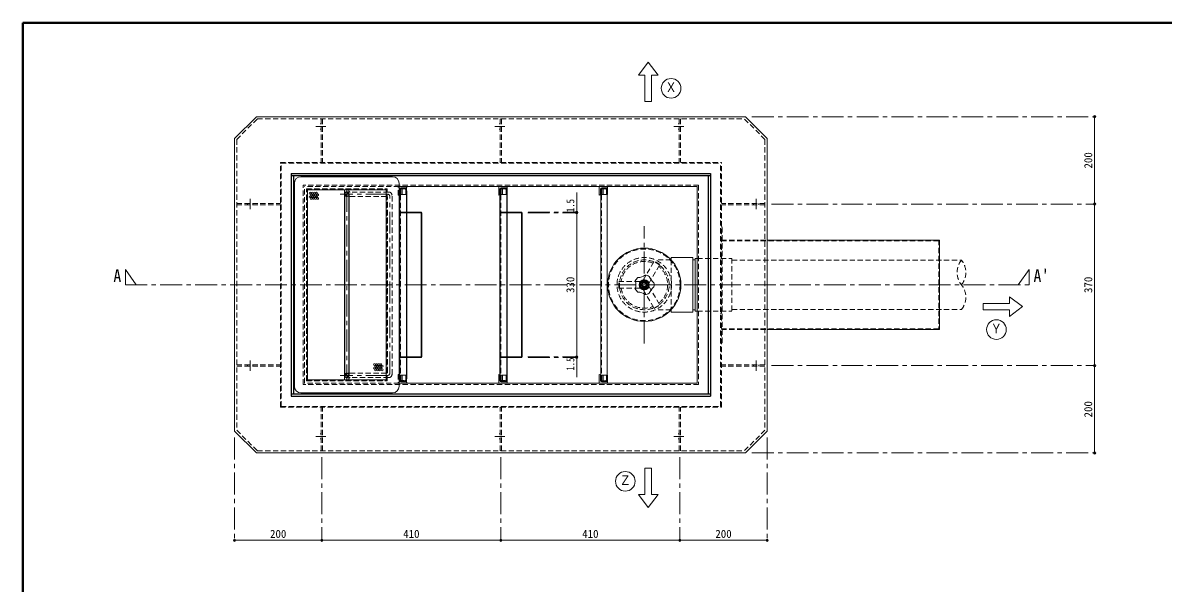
# Model space of a CAD drawing. Units: millimetres at full size, sheet at 1:10. Extents: x -2114 to 1936, y -1399 to 1411.
# Drawn here: x -2114 to 498, y 128 to 1411 of the extents above; entities that cross this region are included whole.
import ezdxf
from ezdxf.enums import TextEntityAlignment as Align

# ---------------------------------------------------------------- set-up
doc = ezdxf.new("R2010")
doc.units = ezdxf.units.MM
doc.header["$LTSCALE"] = 10
doc.header["$PDMODE"] = 32
doc.header["$PDSIZE"] = 5
doc.linetypes.add('CHAIN1', pattern=[8, 5, -1, 1, -1])
doc.linetypes.add('DASHED1', pattern=[1.8, 1.2, -0.6])
doc.layers.add('0-0_ﾚｲﾔ1', color=4, linetype='Continuous', lineweight=9)
doc.styles.add('ＭＳ ゴシック', font='')
doc.styles.get('ＭＳ ゴシック').set_extended_font_data('MS Gothic')

msp = doc.modelspace()

# ---------------------------------------------------------------- linework, layer by layer
at = {"layer": '0-0_ﾚｲﾔ1', "color": 1, "lineweight": 40}
for p in [(-2113.92, -1398.64), (1936.08, 1411.36)]:
    msp.add_line(p, (-2113.92, 1411.36), dxfattribs=at)
at = {"layer": '0-0_ﾚｲﾔ1'}
for p, q in [((-658.92, 1291.36), (-681.42, 1321.36)), ((-688.92, 1291.36), (-688.92, 1231.36)), ((-658.92, 1291.36), (-673.92, 1291.36)), ((341.08, 1196.36), (341.08, 996.36)), ((-1247.92, 1031.36), (-1247.92, 1033.36)), ((-1017.92, 1031.36), (-1017.92, 1033.36)), ((-787.92, 1031.36), (-787.92, 1033.36)), ((341.08, 996.36), (341.08, 626.36)), ((-1201.67, 977.86), (-1235.17, 977.86)), ((-1202.42, 976.36), (-1235.17, 976.36)), ((-1201.67, 975.61), (-1201.67, 647.11)), ((-1200.17, 976.36), (-1200.17, 646.36)), ((-971.67, 977.86), (-1005.17, 977.86)), ((-972.42, 976.36), (-1005.17, 976.36)), ((-971.67, 975.61), (-971.67, 647.11)), ((-970.17, 976.36), (-970.17, 646.36)), ((-628.92, 873.86), (-628.92, 868.58)), ((-628.92, 873.86), (-578.92, 873.86)), ((-578.92, 873.86), (-578.92, 748.86)), ((-573.92, 868.36), (-578.92, 868.36)), ((-573.92, 871.86), (-568.92, 871.86)), ((-573.92, 871.86), (-573.92, 750.86)), ((146.08, 783.86), (176.08, 761.36)), ((146.08, 768.86), (146.08, 783.86)), ((146.08, 768.86), (86.08, 768.86)), ((146.08, 738.86), (176.08, 761.36)), ((-573.92, 754.36), (-578.92, 754.36)), ((-573.92, 750.86), (-568.92, 750.86)), ((146.08, 738.86), (146.08, 753.86)), ((-408.92, 708.86), (-13.92, 708.86)), ((-1202.42, 646.36), (-1235.17, 646.36)), ((-1201.67, 644.86), (-1235.17, 644.86)), ((-972.42, 646.36), (-1005.17, 646.36)), ((-971.67, 644.86), (-1005.17, 644.86)), ((-845.17, 599.86), (-845.17, 646.36)), ((341.08, 426.36), (341.08, 626.36)), ((-1247.92, 591.36), (-1247.92, 589.36)), ((-1017.92, 591.36), (-1017.92, 589.36)), ((-787.92, 591.36), (-787.92, 589.36)), ((-688.92, 391.36), (-688.92, 331.36)), ((-673.92, 391.36), (-688.92, 391.36)), ((-673.92, 331.36), (-673.92, 391.36)), ((-703.92, 331.36), (-688.92, 331.36)), ((-703.92, 331.36), (-681.42, 301.36)), ((-658.92, 331.36), (-681.42, 301.36)), ((-673.92, 331.36), (-658.92, 331.36)), ((-1628.92, 226.36), (-1428.92, 226.36)), ((-1018.92, 226.36), (-1428.92, 226.36)), ((-608.92, 226.36), (-1018.92, 226.36)), ((-408.92, 226.36), (-608.92, 226.36))]:
    msp.add_line(p, q, dxfattribs=at)
at = {"layer": '0-0_ﾚｲﾔ1', "color": 7, "lineweight": 18}
for p, q in [((-1578.92, 1196.36), (-1628.92, 1146.36)), ((-1578.92, 1196.36), (-458.92, 1196.36)), ((-408.92, 1146.36), (-458.92, 1196.36)), ((-408.92, 1146.36), (-408.92, 476.36)), ((-1266.92, 1058.86), (-1476.92, 1058.86)), ((-1491.92, 578.86), (-1491.92, 1043.86)), ((-1461.92, 1028.86), (-1281.92, 1028.86)), ((-1461.92, 593.86), (-1461.92, 1028.86)), ((-1376.92, 1018.86), (-1376.92, 1028.86)), ((-1366.92, 1018.86), (-1366.92, 1028.86)), ((-1281.92, 593.86), (-1281.92, 1028.86)), ((-1251.92, 578.86), (-1251.92, 1043.86)), ((-568.92, 1036.36), (-1251.92, 1036.36)), ((-1250.92, 1030.36), (-1250.92, 1019.36)), ((-1247.92, 1033.36), (-1234.8, 1033.36)), ((-1236.92, 1033.36), (-1236.92, 1030.16)), ((-1234.8, 1033.36), (-1234.8, 1018.36)), ((-1023.92, 1016.36), (-1023.92, 1036.36)), ((-1020.92, 1030.36), (-1020.92, 1019.36)), ((-1017.92, 1033.36), (-1004.8, 1033.36)), ((-1006.92, 1033.36), (-1006.92, 1030.16)), ((-1004.8, 1033.36), (-1004.8, 1018.36)), ((-793.92, 1016.36), (-793.92, 1036.36)), ((-790.92, 1030.36), (-790.92, 1019.36)), ((-780.17, 1031.36), (-790.17, 1031.36)), ((-790.17, 591.36), (-790.17, 1031.36)), ((-787.92, 1033.36), (-774.8, 1033.36)), ((-776.92, 1033.36), (-776.92, 1030.16)), ((-775.17, 596.36), (-775.17, 1026.36)), ((-774.8, 1033.36), (-774.8, 1018.36)), ((-568.92, 1036.36), (-568.92, 586.36)), ((-1235.17, 1018.36), (-1234.8, 1018.36)), ((-1005.17, 1018.36), (-1004.8, 1018.36)), ((-775.17, 1018.36), (-774.8, 1018.36)), ((-1376.92, 603.86), (-1376.92, 593.86)), ((-1366.92, 603.86), (-1366.92, 593.86)), ((-1250.92, 592.36), (-1250.92, 603.36)), ((-1235.17, 604.36), (-1234.8, 604.36)), ((-1234.8, 589.36), (-1234.8, 604.36)), ((-1023.92, 606.36), (-1023.92, 586.36)), ((-1020.92, 592.36), (-1020.92, 603.36)), ((-1005.17, 604.36), (-1004.8, 604.36)), ((-1004.8, 589.36), (-1004.8, 604.36)), ((-793.92, 606.36), (-793.92, 586.36)), ((-790.92, 592.36), (-790.92, 603.36)), ((-775.17, 604.36), (-774.8, 604.36)), ((-774.8, 589.36), (-774.8, 604.36)), ((-1461.92, 593.86), (-1281.92, 593.86)), ((-568.92, 586.36), (-1251.92, 586.36)), ((-1247.92, 589.36), (-1234.8, 589.36)), ((-1236.92, 589.36), (-1236.92, 592.56)), ((-1017.92, 589.36), (-1004.8, 589.36)), ((-1006.92, 589.36), (-1006.92, 592.56)), ((-780.17, 591.36), (-790.17, 591.36)), ((-787.92, 589.36), (-774.8, 589.36)), ((-776.92, 589.36), (-776.92, 592.56)), ((-1266.92, 563.86), (-1476.92, 563.86)), ((-458.92, 426.36), (-408.92, 476.36)), ((-458.92, 426.36), (-1578.92, 426.36))]:
    msp.add_line(p, q, dxfattribs=at)
at = {"layer": '0-0_ﾚｲﾔ1', "linetype": 'DASHED1'}
for p, q in [((-1623.92, 1144.29), (-1576.85, 1191.36)), ((-1576.85, 1191.36), (-460.99, 1191.36)), ((-1433.02, 1179.86), (-1429.82, 1179.86)), ((-1430.52, 1191.36), (-1430.52, 1091.36)), ((-1427.32, 1191.36), (-1427.32, 1091.36)), ((-1023.02, 1179.86), (-1019.82, 1179.86)), ((-1020.52, 1191.36), (-1020.52, 1091.36)), ((-1017.32, 1191.36), (-1017.32, 1091.36)), ((-613.02, 1179.86), (-609.82, 1179.86)), ((-610.52, 1191.36), (-610.52, 1091.36)), ((-607.32, 1191.36), (-607.32, 1091.36)), ((-413.92, 1144.29), (-460.99, 1191.36)), ((-1429.82, 1167.86), (-1433.02, 1167.86)), ((-1019.82, 1167.86), (-1023.02, 1167.86)), ((-609.82, 1167.86), (-613.02, 1167.86)), ((-413.92, 1144.29), (-413.92, 478.43)), ((-513.92, 531.36), (-513.92, 1091.36)), ((-565.92, 1039.36), (-1471.92, 1039.36)), ((-1251.92, 1036.36), (-1468.92, 1036.36)), ((-1468.92, 586.36), (-1468.92, 1036.36)), ((-1464.42, 1031.36), (-1279.42, 1031.36)), ((-1464.42, 591.36), (-1464.42, 1031.36)), ((-1463.42, 1030.36), (-1280.42, 1030.36)), ((-1463.42, 592.36), (-1463.42, 1030.36)), ((-1275.75, 1023.86), (-1364.42, 1023.86)), ((-1280.42, 592.36), (-1280.42, 1030.36)), ((-1279.42, 591.36), (-1279.42, 1031.36)), ((-1253.92, 1016.36), (-1253.92, 1036.36)), ((-1247.92, 1018.36), (-1247.92, 1031.36)), ((-1244.92, 1018.36), (-1244.92, 1033.36)), ((-1236.92, 1030.16), (-1236.92, 1018.36)), ((-1017.92, 1018.36), (-1017.92, 1031.36)), ((-1014.92, 1018.36), (-1014.92, 1033.36)), ((-1006.92, 1030.16), (-1006.92, 1018.36)), ((-788.67, 591.36), (-788.67, 1031.36)), ((-787.92, 1018.36), (-787.92, 1031.36)), ((-784.92, 1018.36), (-784.92, 1033.36)), ((-776.92, 1030.16), (-776.92, 1018.36)), ((-565.92, 1039.36), (-565.92, 583.36)), ((-1623.92, 997.96), (-1523.92, 997.96)), ((-1623.92, 994.76), (-1523.92, 994.76)), ((-1599.42, 994.76), (-1599.42, 997.96)), ((-1587.42, 997.96), (-1587.42, 994.76)), ((-1280.75, 1013.86), (-1366.92, 1013.86)), ((-1278.25, 611.36), (-1278.25, 1011.36)), ((-1268.25, 606.36), (-1268.25, 1016.36)), ((-1235.17, 1018.36), (-1247.92, 1018.36)), ((-1005.17, 1018.36), (-1017.92, 1018.36)), ((-775.17, 1018.36), (-787.92, 1018.36)), ((-413.92, 997.96), (-513.92, 997.96)), ((-413.92, 994.76), (-513.92, 994.76)), ((-439.92, 997.96), (-439.92, 994.76)), ((-427.92, 994.76), (-427.92, 997.96)), ((-1248.67, 976.36), (-1235.17, 976.36)), ((-1247.92, 977.86), (-1235.17, 977.86)), ((-1018.67, 976.36), (-1005.17, 976.36)), ((-1017.92, 977.86), (-1005.17, 977.86)), ((-513.92, 943.86), (-512.32, 943.86)), ((-512.32, 678.86), (-512.32, 943.86)), ((-513.92, 913.86), (-408.92, 913.86)), ((-513.92, 912.26), (-15.52, 912.26)), ((-15.52, 913.86), (-15.52, 708.86)), ((-692.79, 822.26), (-667.67, 865.78)), ((-655.43, 856.98), (-668.42, 864.48)), ((-654.68, 858.28), (-667.67, 865.78)), ((-628.92, 868.36), (-664.78, 868.36)), ((-628.92, 868.58), (-628.92, 754.15)), ((-515.52, 876.86), (-513.92, 876.86)), ((-489.92, 867.96), (36.08, 867.96)), ((-15.52, 874.36), (-13.92, 874.36)), ((-679.8, 814.76), (-654.68, 858.28)), ((-748.92, 803.86), (-748.92, 818.86)), ((-748.92, 818.86), (-698.67, 818.86)), ((-747.42, 803.86), (-747.42, 818.86)), ((-690.42, 820.89), (-698.67, 816.13)), ((-698.67, 818.86), (-698.67, 803.86)), ((-679.8, 814.76), (-692.79, 822.26)), ((-682.17, 816.13), (-682.17, 806.6)), ((-748.92, 803.86), (-698.67, 803.86)), ((-690.42, 801.84), (-698.67, 806.6)), ((-679.8, 807.97), (-692.79, 800.47)), ((-692.79, 800.47), (-667.67, 756.95)), ((-679.8, 807.97), (-654.68, 764.45)), ((-668.42, 758.25), (-655.43, 765.75)), ((-667.67, 756.95), (-654.68, 764.45)), ((-628.92, 754.36), (-664.78, 754.36)), ((-568.92, 750.86), (-489.92, 750.86)), ((-515.52, 745.86), (-513.92, 745.86)), ((-489.92, 754.76), (36.08, 754.76)), ((-15.52, 748.36), (-13.92, 748.36)), ((-513.92, 710.46), (-15.52, 710.46)), ((-513.92, 708.86), (-408.92, 708.86)), ((-513.92, 678.86), (-512.32, 678.86)), ((-1623.92, 627.96), (-1523.92, 627.96)), ((-1599.42, 624.76), (-1599.42, 627.96)), ((-1587.42, 627.96), (-1587.42, 624.76)), ((-1248.67, 646.36), (-1235.17, 646.36)), ((-1247.92, 644.86), (-1235.17, 644.86)), ((-1018.67, 646.36), (-1005.17, 646.36)), ((-1017.92, 644.86), (-1005.17, 644.86)), ((-413.92, 627.96), (-513.92, 627.96)), ((-439.92, 627.96), (-439.92, 624.76)), ((-427.92, 624.76), (-427.92, 627.96)), ((-1623.92, 624.76), (-1523.92, 624.76)), ((-1280.75, 608.86), (-1366.92, 608.86)), ((-1253.92, 606.36), (-1253.92, 586.36)), ((-1235.17, 604.36), (-1247.92, 604.36)), ((-1247.92, 604.36), (-1247.92, 591.36)), ((-1244.92, 604.36), (-1244.92, 589.36)), ((-1236.92, 592.56), (-1236.92, 604.36)), ((-1005.17, 604.36), (-1017.92, 604.36)), ((-1017.92, 604.36), (-1017.92, 591.36)), ((-1014.92, 604.36), (-1014.92, 589.36)), ((-1006.92, 592.56), (-1006.92, 604.36)), ((-775.17, 604.36), (-787.92, 604.36)), ((-787.92, 604.36), (-787.92, 591.36)), ((-784.92, 604.36), (-784.92, 589.36)), ((-776.92, 592.56), (-776.92, 604.36)), ((-413.92, 624.76), (-513.92, 624.76)), ((-1251.92, 586.36), (-1468.92, 586.36)), ((-1464.42, 591.36), (-1279.42, 591.36)), ((-1463.42, 592.36), (-1280.42, 592.36)), ((-1275.75, 598.86), (-1364.42, 598.86)), ((-1523.92, 531.36), (-513.92, 531.36)), ((-1430.52, 431.36), (-1430.52, 531.36)), ((-1427.32, 431.36), (-1427.32, 531.36)), ((-1020.52, 431.36), (-1020.52, 531.36)), ((-1017.32, 431.36), (-1017.32, 531.36)), ((-610.52, 431.36), (-610.52, 531.36)), ((-607.32, 431.36), (-607.32, 531.36)), ((-1429.82, 470.36), (-1433.02, 470.36)), ((-1019.82, 470.36), (-1023.02, 470.36)), ((-609.82, 470.36), (-613.02, 470.36)), ((-413.92, 478.43), (-460.99, 431.36)), ((-1433.02, 458.36), (-1429.82, 458.36)), ((-1023.02, 458.36), (-1019.82, 458.36)), ((-613.02, 458.36), (-609.82, 458.36))]:
    msp.add_line(p, q, dxfattribs=at)
at = {"layer": '0-0_ﾚｲﾔ1', "linetype": 'CHAIN1'}
for p, q in [((-443.92, 1196.36), (341.08, 1196.36)), ((-1443.02, 1173.86), (-1419.82, 1173.86)), ((-1033.02, 1173.86), (-1009.82, 1173.86)), ((-623.02, 1173.86), (-599.82, 1173.86)), ((-1278.25, 1018.86), (-1386.92, 1018.86)), ((-1371.92, 1028.86), (-1371.92, 593.86)), ((-1593.42, 984.76), (-1593.42, 1007.96)), ((-1273.25, 608.86), (-1273.25, 1013.86)), ((-433.92, 984.76), (-433.92, 1007.96)), ((-398.92, 996.36), (341.08, 996.36)), ((-957.42, 976.36), (-845.17, 976.36)), ((-956.67, 977.86), (-845.17, 977.86)), ((-690.42, 677.36), (-690.42, 945.36)), ((-1878.92, 846.36), (-1853.92, 811.36)), ((-1878.92, 811.36), (-1878.92, 846.36)), ((191.08, 846.36), (166.08, 811.36)), ((191.08, 811.36), (191.08, 846.36)), ((-1878.92, 811.36), (191.08, 811.36)), ((-1593.42, 614.76), (-1593.42, 637.96)), ((-957.42, 646.36), (-845.17, 646.36)), ((-956.67, 644.86), (-845.17, 644.86)), ((-433.92, 614.76), (-433.92, 637.96)), ((-1278.25, 603.86), (-1386.92, 603.86)), ((-398.92, 626.36), (341.08, 626.36)), ((-1628.92, 461.36), (-1628.92, 226.36)), ((-1443.02, 464.36), (-1419.82, 464.36)), ((-1033.02, 464.36), (-1009.82, 464.36)), ((-623.02, 464.36), (-599.82, 464.36)), ((-408.92, 461.36), (-408.92, 226.36)), ((-443.92, 426.36), (341.08, 426.36)), ((-1428.92, 416.36), (-1428.92, 226.36)), ((-1018.92, 416.36), (-1018.92, 226.36)), ((-608.92, 416.36), (-608.92, 226.36))]:
    msp.add_line(p, q, dxfattribs=at)
at = {"layer": '0-0_ﾚｲﾔ1', "color": 5, "lineweight": 25}
for p, q in [((-1498.92, 1066.36), (-538.92, 1066.36)), ((-1498.92, 1061.36), (-538.92, 1061.36)), ((-1493.92, 1061.36), (-1493.92, 561.36)), ((-543.92, 1061.36), (-543.92, 561.36)), ((-538.92, 1066.36), (-538.92, 556.36)), ((-1376.92, 1018.86), (-1376.92, 603.86)), ((-1366.92, 1018.86), (-1366.92, 603.86)), ((-1240.17, 1031.36), (-1250.17, 1031.36)), ((-1235.17, 1026.36), (-1235.17, 596.36)), ((-1010.17, 1031.36), (-1020.17, 1031.36)), ((-1020.17, 591.36), (-1020.17, 1031.36)), ((-1005.17, 1026.36), (-1005.17, 596.36)), ((-1010.17, 591.36), (-1020.17, 591.36)), ((-1498.92, 561.36), (-538.92, 561.36))]:
    msp.add_line(p, q, dxfattribs=at)
at = {"layer": '0-0_ﾚｲﾔ1', "color": 7, "linetype": 'DASHED1', "lineweight": 18}
for p, q in [((-1248.67, 591.36), (-1248.67, 1031.36)), ((-1018.67, 591.36), (-1018.67, 1031.36))]:
    msp.add_line(p, q, dxfattribs=at)
at = {"layer": '0-0_ﾚｲﾔ1'}
for points in [[(-688.92, 1291.36), (-703.92, 1291.36), (-681.42, 1321.36)], [(-688.92, 1231.36), (-673.92, 1231.36), (-673.92, 1291.36)], [(-845.17, 1022.86), (-845.17, 976.36), (-845.17, 646.36)], [(-408.92, 913.86), (-13.92, 913.86), (-13.92, 708.86)], [(86.08, 768.86), (86.08, 753.86), (146.08, 753.86)], [(-628.92, 754.15), (-628.92, 748.86), (-578.92, 748.86)]]:
    msp.add_lwpolyline(points, dxfattribs=at)
at = {"layer": '0-0_ﾚｲﾔ1', "color": 7, "lineweight": 18}
msp.add_lwpolyline([(-1628.92, 1146.36), (-1628.92, 476.36), (-1578.92, 426.36)], dxfattribs=at)
at = {"layer": '0-0_ﾚｲﾔ1', "linetype": 'DASHED1'}
for points in [[(-1623.92, 1144.29), (-1623.92, 478.43), (-1576.85, 431.36), (-460.99, 431.36)], [(-1523.92, 531.36), (-1523.92, 1091.36), (-513.92, 1091.36)], [(-1522.32, 532.96), (-515.52, 532.96), (-515.52, 1089.76)], [(-1522.32, 532.96), (-1522.32, 1089.76), (-515.52, 1089.76)], [(-565.92, 583.36), (-1471.92, 583.36), (-1471.92, 1039.36)], [(-568.92, 871.86), (-489.92, 871.86), (-489.92, 750.86)]]:
    msp.add_lwpolyline(points, dxfattribs=at)
at = {"layer": '0-0_ﾚｲﾔ1', "color": 5, "lineweight": 25}
for points in [[(-1498.92, 1066.36), (-1498.92, 556.36), (-538.92, 556.36)], [(-1240.17, 591.36), (-1250.17, 591.36), (-1250.17, 1031.36)]]:
    msp.add_lwpolyline(points, dxfattribs=at)
at = {"layer": '0-0_ﾚｲﾔ1', "color": 7, "lineweight": 18}
for centre, radius in [((-628.92, 1261.36), 22.5), ((-690.42, 811.36), 84), ((-690.42, 811.36), 11.5), ((-690.42, 811.36), 10.5), ((-690.42, 811.36), 6.5), ((116.08, 708.86), 22.5), ((-733.92, 361.36), 22.5)]:
    msp.add_circle(centre, radius, dxfattribs=at)
at = {"layer": '0-0_ﾚｲﾔ1'}
for centre in [(-1455.92, 1021.18), (-1453.42, 1017.18), (-1450.92, 1021.18), (-1448.42, 1017.18), (-1445.92, 1021.18), (-1443.42, 1017.18), (-1440.92, 1021.18), (-1438.42, 1017.18), (-1455.92, 1013.18), (-1453.42, 1009.18), (-1450.92, 1013.18), (-1448.42, 1009.18), (-1445.92, 1013.18), (-1443.42, 1009.18), (-1440.92, 1013.18), (-1438.42, 1009.18), (-1308.39, 628.72), (-1303.39, 628.72), (-1298.39, 628.72), (-1293.39, 628.72), (-1308.39, 620.72), (-1305.89, 624.72), (-1305.89, 616.72), (-1303.39, 620.72), (-1300.89, 624.72), (-1300.89, 616.72), (-1298.39, 620.72), (-1295.89, 624.72), (-1295.89, 616.72), (-1293.39, 620.72), (-1290.89, 624.72), (-1290.89, 616.72)]:
    msp.add_circle(centre, 2, dxfattribs=at)
at = {"layer": '0-0_ﾚｲﾔ1', "linetype": 'DASHED1'}
for radius in [82, 62.5, 5, 4]:
    msp.add_circle((-690.42, 811.36), radius, dxfattribs=at)
at = {"layer": '0-0_ﾚｲﾔ1', "color": 7, "lineweight": 18}
for centre, radius, start, end in [((-1476.92, 1043.86), 15, 90, 180), ((-1266.92, 1043.86), 15, 0, 90), ((-1253.92, 1019.36), 3, 311.81032, 0), ((-1247.92, 1030.36), 3, 90, 180), ((-1236.92, 1036.36), 3, 270, 0), ((-1023.92, 1019.36), 3, 270, 0), ((-1017.92, 1030.36), 3, 90, 180), ((-1006.92, 1036.36), 3, 270, 0), ((-793.92, 1019.36), 3, 270, 0), ((-787.92, 1030.36), 3, 90, 180), ((-780.17, 1026.36), 5, 0, 90), ((-776.92, 1036.36), 3, 270, 0), ((-690.42, 811.36), 22.5, 131.57818, 156.42182), ((-737.29, 811.36), 27.75, 341.07536, 18.92464), ((-704.91, 855.94), 27.75, 269.07536, 306.92464), ((-690.42, 811.36), 22.5, 59.57818, 84.42182), ((-652.5, 838.91), 27.75, 197.07536, 234.92464), ((-690.42, 811.36), 22.5, 347.57818, 12.42182), ((-690.42, 811.36), 22.5, 203.57818, 228.42182), ((-704.91, 766.79), 27.75, 53.07536, 90.92464), ((-690.42, 811.36), 22.5, 275.57818, 300.42182), ((-652.5, 783.81), 27.75, 125.07536, 162.92464), ((-1253.92, 603.36), 3, 0, 48.18968), ((-1023.92, 603.36), 3, 0, 90), ((-793.92, 603.36), 3, 0, 90), ((-1476.92, 578.86), 15, 180, 270), ((-1266.92, 578.86), 15, 270, 0), ((-1247.92, 592.36), 3, 180, 270), ((-1236.92, 586.36), 3, 0, 90), ((-1017.92, 592.36), 3, 180, 270), ((-1006.92, 586.36), 3, 0, 90), ((-787.92, 592.36), 3, 180, 270), ((-780.17, 596.36), 5, 270, 0), ((-776.92, 586.36), 3, 0, 90)]:
    msp.add_arc(centre, radius, start, end, dxfattribs=at)
at = {"layer": '0-0_ﾚｲﾔ1', "linetype": 'DASHED1'}
for centre, radius, start, end in [((-1366.92, 1023.86), 10, 180, 270), ((-1364.42, 1026.36), 2.5, 180, 270), ((-1275.75, 1016.36), 7.5, 0, 90), ((-1280.75, 1011.36), 2.5, 0, 90), ((-1253.92, 1019.36), 3, 270, 311.81032), ((-1248.67, 977.86), 1.5, 180, 270), ((-1247.92, 978.61), 0.75, 180, 270), ((-1018.67, 977.86), 1.5, 180, 270), ((-1017.92, 978.61), 0.75, 180, 270), ((-690.42, 811.36), 57, 67.56084, 172.43916), ((-690.42, 811.36), 53.5, 68.05866, 171.94134), ((71.12, 839.66), 45.05, 141.07758, 218.92242), ((1.03, 839.66), 45.05, 321.07758, 38.92242), ((-690.42, 811.36), 53.5, 308.05866, 51.94134), ((-690.42, 811.36), 57, 307.56084, 52.43916), ((1.03, 783.06), 45.05, 321.07758, 38.92242), ((-690.42, 811.36), 57, 187.56084, 292.43916), ((-690.42, 811.36), 53.5, 188.05866, 291.94134), ((-1248.67, 644.86), 1.5, 90, 180), ((-1247.92, 644.11), 0.75, 90, 180), ((-1018.67, 644.86), 1.5, 90, 180), ((-1017.92, 644.11), 0.75, 90, 180), ((-1366.92, 598.86), 10, 90, 180), ((-1280.75, 611.36), 2.5, 270, 0), ((-1275.75, 606.36), 7.5, 270, 0), ((-1253.92, 603.36), 3, 48.18968, 90), ((-1364.42, 596.36), 2.5, 90, 180)]:
    msp.add_arc(centre, radius, start, end, dxfattribs=at)
at = {"layer": '0-0_ﾚｲﾔ1', "color": 5, "lineweight": 25}
for centre, start, end in [((-1371.92, 1018.86), 0, 180), ((-1240.17, 1026.36), 0, 90), ((-1010.17, 1026.36), 0, 90), ((-1371.92, 603.86), 180, 0), ((-1240.17, 596.36), 270, 0), ((-1010.17, 596.36), 270, 0)]:
    msp.add_arc(centre, 5, start, end, dxfattribs=at)
at = {"layer": '0-0_ﾚｲﾔ1', "color": 7, "linetype": 'DASHED1', "lineweight": 18}
for centre, start, end in [((-1371.92, 1018.86), 180, 0), ((-1371.92, 603.86), 0, 180)]:
    msp.add_arc(centre, 5, start, end, dxfattribs=at)
at = {"layer": '0-0_ﾚｲﾔ1', "linetype": 'CHAIN1'}
for centre, start, end in [((-1366.92, 1023.86), 180, 270), ((-1278.25, 1013.86), 0, 90), ((-1366.92, 598.86), 90, 180), ((-1278.25, 608.86), 270, 0)]:
    msp.add_arc(centre, 5, start, end, dxfattribs=at)
at = {"layer": '0-0_ﾚｲﾔ1'}
for centre, radius, start, end in [((-1202.42, 975.61), 0.75, 0, 90), ((-1201.67, 976.36), 1.5, 0, 90), ((-972.42, 975.61), 0.75, 0, 90), ((-971.67, 976.36), 1.5, 0, 90), ((-1202.42, 647.11), 0.75, 270, 0), ((-1201.67, 646.36), 1.5, 270, 0), ((-972.42, 647.11), 0.75, 270, 0), ((-971.67, 646.36), 1.5, 270, 0)]:
    msp.add_arc(centre, radius, start, end, dxfattribs=at)
at = {"layer": '0-0_ﾚｲﾔ1', "color": 1}
for p in [(341.08, 1196.36), (341.08, 996.36), (-845.17, 977.86), (-845.17, 976.36), (-845.17, 646.36), (-845.17, 644.86), (341.08, 626.36), (341.08, 426.36), (-1628.92, 226.36), (-1428.92, 226.36), (-1018.92, 226.36), (-608.92, 226.36), (-408.92, 226.36)]:
    msp.add_point(p, dxfattribs=at)

# ---------------------------------------------------------------- texts
at = {"layer": '0-0_ﾚｲﾔ1', "color": 7, "style": 'ＭＳ ゴシック', "width": 0.9}
for s, height, p in [('Ｘ', 21.99, (-642.67, 1246.36)), ('A', 29.33, (-1906.42, 808.86)), ("A'", 29.33, (201.08, 808.86)), ('Ｙ', 21.99, (102.33, 693.86)), ('Ｚ', 21.99, (-747.67, 346.36))]:
    msp.add_text(s, height=height, dxfattribs=at).set_placement(p, align=Align.BOTTOM_LEFT)
at = {"layer": '0-0_ﾚｲﾔ1', "color": 7, "style": 'ＭＳ ゴシック'}
for s, p in [('200', (341.08, 1077.61)), ('330', (-845.17, 792.61)), ('370', (341.08, 792.61)), ('200', (341.08, 507.61))]:
    msp.add_text(s, height=18.33, rotation=90, dxfattribs=at).set_placement(p, align=Align.BOTTOM_LEFT)
at = {"layer": '0-0_ﾚｲﾔ1', "color": 7, "style": 'ＭＳ ゴシック', "width": 0.8}
for p in [(-845.17, 977.86), (-845.17, 614.86)]:
    msp.add_text('1.5', height=18.33, rotation=90, dxfattribs=at).set_placement(p, align=Align.BOTTOM_LEFT)
at = {"layer": '0-0_ﾚｲﾔ1', "color": 7, "style": 'ＭＳ ゴシック'}
for s, p in [('200', (-1547.67, 226.36)), ('410', (-1242.67, 226.36)), ('410', (-832.67, 226.36)), ('200', (-527.67, 226.36))]:
    msp.add_text(s, height=18.33, dxfattribs=at).set_placement(p, align=Align.BOTTOM_LEFT)

doc.saveas('drawing.dxf')
